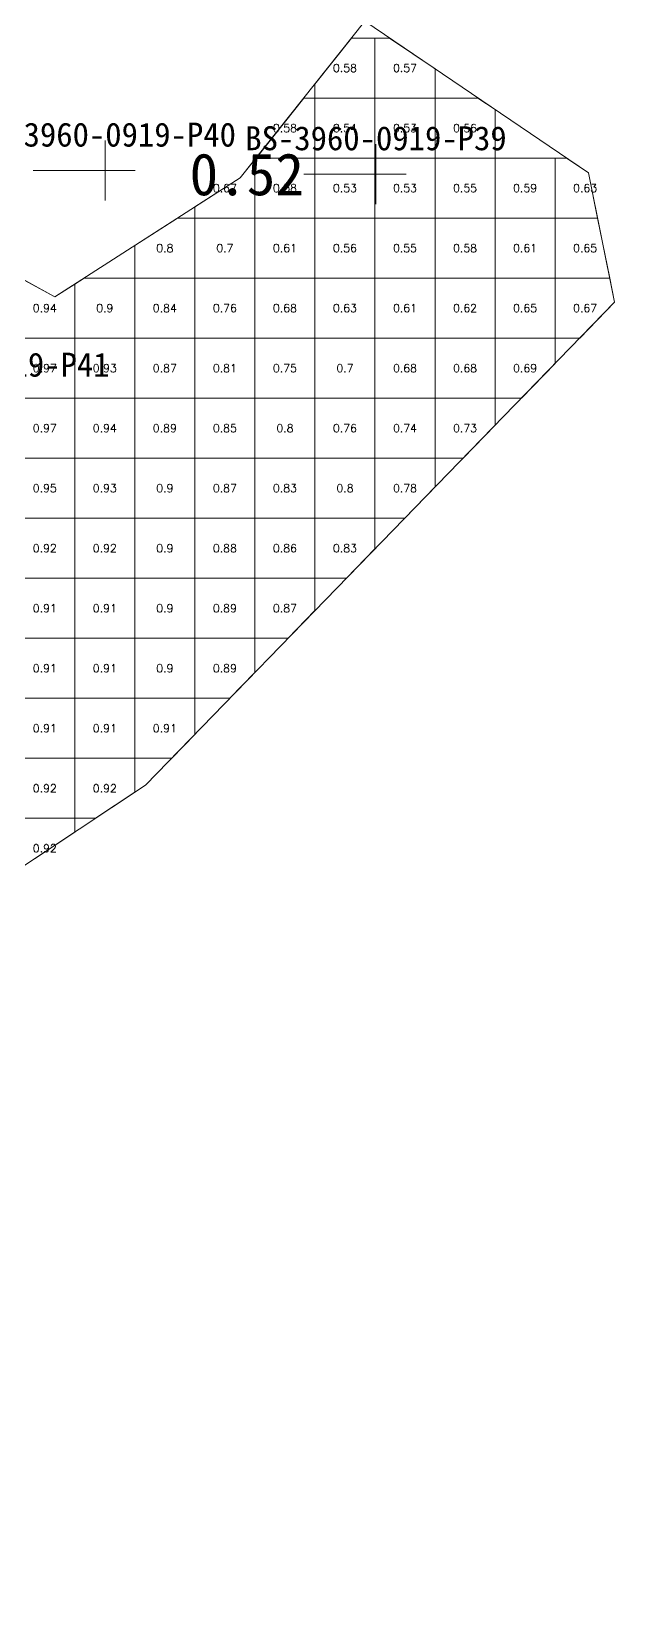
# Model space of a CAD drawing. Header units: inches. Extents: x 469979.2 to 470048.5, y 4349716 to 4349799.5.
# Drawn here: x 469998.6 to 470008.31, y 4349715.99 to 4349742.1 of the extents above; entities that cross this region are included whole.
import ezdxf
from ezdxf.enums import TextEntityAlignment as Align

# ---------------------------------------------------------------- set-up
doc = ezdxf.new("R2010")
doc.units = ezdxf.units.IN
doc.header["$MEASUREMENT"] = 0
for name, color, linetype, lineweight in [('点', 7, 'Continuous', 0), ('爆区方格网', 7, 'Continuous', 0), ('线条', 7, 'Continuous', 0), ('钻孔', 7, 'Continuous', 0)]:
    doc.layers.add(name, color=color, linetype=linetype, lineweight=lineweight)
doc.styles.add('3dmine_textStyle_2', font='txt.shx', dxfattribs={"height": 1, "bigfont": 'gbcbig.shx'})
doc.styles.add('3dmine_textStyle_3', font='', dxfattribs={"height": 1})
doc.styles.get('3dmine_textStyle_3').set_extended_font_data('SimSun-ExtB')

msp = doc.modelspace()

# ---------------------------------------------------------------- hatches: boundary and pattern name
at = {"layer": '钻孔', "linetype": 'Continuous', "lineweight": 0, "true_color": 0x808080, "extrusion": (0, 1, 0)}
msp.add_hatch(color=8, dxfattribs=at).paths.add_polyline_path([(-470000.828, 3949.87), (-469999.828, 3949.87), (-469999.828, 3960.87), (-470000.828, 3960.87)], flags=0)
at = {"layer": '钻孔', "linetype": 'Continuous', "lineweight": 0, "true_color": 0x00ffff, "extrusion": (0, 1, 0)}
msp.add_hatch(color=4, dxfattribs=at).paths.add_polyline_path([(-470005.337, 3949.836), (-470004.337, 3949.836), (-470004.337, 3960.836), (-470005.337, 3960.836)], flags=0)
at = {"layer": '钻孔', "linetype": 'Continuous', "lineweight": 0, "true_color": 0x0000ff, "extrusion": (0, 1, 0)}
msp.add_hatch(color=5, dxfattribs=at).paths.add_polyline_path([(-469998.723, 3949.865), (-469997.723, 3949.865), (-469997.723, 3960.865), (-469998.723, 3960.865)], flags=0)

# ---------------------------------------------------------------- linework, layer by layer
at = {"color": 4, "linetype": 'Continuous', "lineweight": 0, "true_color": 0x00ffff, "elevation": 3955.55}
msp.add_lwpolyline([(469981.939, 4349715.989), (469979.319, 4349718.857), (469979.319, 4349718.857), (469982.249, 4349727.115), (469986.942, 4349732.905), (469991.471, 4349738.415), (469994.49, 4349741.345), (469997.35, 4349738.576), (469998.986, 4349737.677), (470002.076, 4349739.66), (470004.151, 4349742.268), (470007.875, 4349739.742), (470008.312, 4349737.589), (470004.433, 4349733.597), (470000.499, 4349729.542), (469994.936, 4349725.857), (469995.557, 4349724.011), (469997.537, 4349721.806), (469997.264, 4349719.129), (469994.922, 4349716.71), (469991.967, 4349717.209), (469986.797, 4349716.795), (469983.848, 4349716.26), (469981.939, 4349715.989)], dxfattribs=at)
at = {"layer": '点', "color": 138, "linetype": 'Continuous', "lineweight": 0, "true_color": 0x004c4c}
for points, elevation in [([(469999.828, 4349739.281), (469999.828, 4349740.281)], 3960.87), ([(470004.337, 4349739.22), (470004.337, 4349740.22)], 3960.836), ([(470000.328, 4349739.781), (469999.328, 4349739.781)], 3960.87), ([(470004.837, 4349739.72), (470003.837, 4349739.72)], 3960.836)]:
    msp.add_lwpolyline(points, dxfattribs=dict(at, elevation=elevation))
at = {"layer": '爆区方格网', "color": 4, "linetype": 'Continuous', "lineweight": 0, "true_color": 0x00ffff, "elevation": 3961.273}
for points in [[(470004.32, 4349740.99), (470003.32, 4349740.99), (470003.32, 4349741.223), (470003.931, 4349741.99), (470004.32, 4349741.99), (470004.32, 4349740.99)], [(470005.32, 4349741.475), (470005.32, 4349740.99), (470004.32, 4349740.99), (470004.32, 4349741.99), (470004.56, 4349741.99), (470005.32, 4349741.475)], [(470003.32, 4349739.99), (470002.339, 4349739.99), (470003.135, 4349740.99), (470003.32, 4349740.99), (470003.32, 4349739.99)], [(470004.32, 4349739.99), (470003.32, 4349739.99), (470003.32, 4349740.99), (470004.32, 4349740.99), (470004.32, 4349739.99)], [(470005.32, 4349739.99), (470004.32, 4349739.99), (470004.32, 4349740.99), (470005.32, 4349740.99), (470005.32, 4349739.99)], [(470006.32, 4349740.797), (470006.32, 4349739.99), (470005.32, 4349739.99), (470005.32, 4349740.99), (470006.035, 4349740.99), (470006.32, 4349740.797)], [(470002.32, 4349738.99), (470001.32, 4349738.99), (470001.32, 4349739.175), (470002.076, 4349739.66), (470002.32, 4349739.967), (470002.32, 4349738.99)], [(470003.32, 4349738.99), (470002.32, 4349738.99), (470002.32, 4349739.967), (470002.339, 4349739.99), (470003.32, 4349739.99), (470003.32, 4349738.99)], [(470004.32, 4349738.99), (470003.32, 4349738.99), (470003.32, 4349739.99), (470004.32, 4349739.99), (470004.32, 4349738.99)], [(470005.32, 4349738.99), (470004.32, 4349738.99), (470004.32, 4349739.99), (470005.32, 4349739.99), (470005.32, 4349738.99)], [(470006.32, 4349738.99), (470005.32, 4349738.99), (470005.32, 4349739.99), (470006.32, 4349739.99), (470006.32, 4349738.99)], [(470007.32, 4349738.99), (470006.32, 4349738.99), (470006.32, 4349739.99), (470007.32, 4349739.99), (470007.32, 4349738.99)], [(470007.875, 4349739.742), (470008.028, 4349738.99), (470007.32, 4349738.99), (470007.32, 4349739.99), (470007.509, 4349739.99), (470007.875, 4349739.742)], [(470001.32, 4349737.99), (470000.32, 4349737.99), (470000.32, 4349738.533), (470001.033, 4349738.99), (470001.32, 4349738.99), (470001.32, 4349737.99)], [(470002.32, 4349737.99), (470001.32, 4349737.99), (470001.32, 4349738.99), (470002.32, 4349738.99), (470002.32, 4349737.99)], [(470003.32, 4349737.99), (470002.32, 4349737.99), (470002.32, 4349738.99), (470003.32, 4349738.99), (470003.32, 4349737.99)], [(470004.32, 4349737.99), (470003.32, 4349737.99), (470003.32, 4349738.99), (470004.32, 4349738.99), (470004.32, 4349737.99)], [(470005.32, 4349737.99), (470004.32, 4349737.99), (470004.32, 4349738.99), (470005.32, 4349738.99), (470005.32, 4349737.99)], [(470006.32, 4349737.99), (470005.32, 4349737.99), (470005.32, 4349738.99), (470006.32, 4349738.99), (470006.32, 4349737.99)], [(470007.32, 4349737.99), (470006.32, 4349737.99), (470006.32, 4349738.99), (470007.32, 4349738.99), (470007.32, 4349737.99)], [(470008.231, 4349737.99), (470007.32, 4349737.99), (470007.32, 4349738.99), (470008.028, 4349738.99), (470008.231, 4349737.99)], [(469998.986, 4349737.677), (469999.32, 4349737.891), (469999.32, 4349736.99), (469998.32, 4349736.99), (469998.32, 4349737.99), (469998.416, 4349737.99), (469998.986, 4349737.677)], [(470000.32, 4349736.99), (469999.32, 4349736.99), (469999.32, 4349737.891), (469999.475, 4349737.99), (470000.32, 4349737.99), (470000.32, 4349736.99)], [(470001.32, 4349736.99), (470000.32, 4349736.99), (470000.32, 4349737.99), (470001.32, 4349737.99), (470001.32, 4349736.99)], [(470002.32, 4349736.99), (470001.32, 4349736.99), (470001.32, 4349737.99), (470002.32, 4349737.99), (470002.32, 4349736.99)], [(470003.32, 4349736.99), (470002.32, 4349736.99), (470002.32, 4349737.99), (470003.32, 4349737.99), (470003.32, 4349736.99)], [(470004.32, 4349736.99), (470003.32, 4349736.99), (470003.32, 4349737.99), (470004.32, 4349737.99), (470004.32, 4349736.99)], [(470005.32, 4349736.99), (470004.32, 4349736.99), (470004.32, 4349737.99), (470005.32, 4349737.99), (470005.32, 4349736.99)], [(470006.32, 4349736.99), (470005.32, 4349736.99), (470005.32, 4349737.99), (470006.32, 4349737.99), (470006.32, 4349736.99)], [(470007.32, 4349736.99), (470006.32, 4349736.99), (470006.32, 4349737.99), (470007.32, 4349737.99), (470007.32, 4349736.99)], [(470008.312, 4349737.589), (470007.73, 4349736.99), (470007.32, 4349736.99), (470007.32, 4349737.99), (470008.231, 4349737.99), (470008.312, 4349737.589)], [(469999.32, 4349735.99), (469998.32, 4349735.99), (469998.32, 4349736.99), (469999.32, 4349736.99), (469999.32, 4349735.99)], [(470000.32, 4349735.99), (469999.32, 4349735.99), (469999.32, 4349736.99), (470000.32, 4349736.99), (470000.32, 4349735.99)], [(470001.32, 4349735.99), (470000.32, 4349735.99), (470000.32, 4349736.99), (470001.32, 4349736.99), (470001.32, 4349735.99)], [(470002.32, 4349735.99), (470001.32, 4349735.99), (470001.32, 4349736.99), (470002.32, 4349736.99), (470002.32, 4349735.99)], [(470003.32, 4349735.99), (470002.32, 4349735.99), (470002.32, 4349736.99), (470003.32, 4349736.99), (470003.32, 4349735.99)], [(470004.32, 4349735.99), (470003.32, 4349735.99), (470003.32, 4349736.99), (470004.32, 4349736.99), (470004.32, 4349735.99)], [(470005.32, 4349735.99), (470004.32, 4349735.99), (470004.32, 4349736.99), (470005.32, 4349736.99), (470005.32, 4349735.99)], [(470006.32, 4349735.99), (470005.32, 4349735.99), (470005.32, 4349736.99), (470006.32, 4349736.99), (470006.32, 4349735.99)], [(470007.32, 4349736.568), (470006.759, 4349735.99), (470006.32, 4349735.99), (470006.32, 4349736.99), (470007.32, 4349736.99), (470007.32, 4349736.568)], [(469999.32, 4349734.99), (469998.32, 4349734.99), (469998.32, 4349735.99), (469999.32, 4349735.99), (469999.32, 4349734.99)], [(470000.32, 4349734.99), (469999.32, 4349734.99), (469999.32, 4349735.99), (470000.32, 4349735.99), (470000.32, 4349734.99)], [(470001.32, 4349734.99), (470000.32, 4349734.99), (470000.32, 4349735.99), (470001.32, 4349735.99), (470001.32, 4349734.99)], [(470002.32, 4349734.99), (470001.32, 4349734.99), (470001.32, 4349735.99), (470002.32, 4349735.99), (470002.32, 4349734.99)], [(470003.32, 4349734.99), (470002.32, 4349734.99), (470002.32, 4349735.99), (470003.32, 4349735.99), (470003.32, 4349734.99)], [(470004.32, 4349734.99), (470003.32, 4349734.99), (470003.32, 4349735.99), (470004.32, 4349735.99), (470004.32, 4349734.99)], [(470005.32, 4349734.99), (470004.32, 4349734.99), (470004.32, 4349735.99), (470005.32, 4349735.99), (470005.32, 4349734.99)], [(470006.32, 4349735.539), (470005.787, 4349734.99), (470005.32, 4349734.99), (470005.32, 4349735.99), (470006.32, 4349735.99), (470006.32, 4349735.539)], [(469999.32, 4349733.99), (469998.32, 4349733.99), (469998.32, 4349734.99), (469999.32, 4349734.99), (469999.32, 4349733.99)], [(470000.32, 4349733.99), (469999.32, 4349733.99), (469999.32, 4349734.99), (470000.32, 4349734.99), (470000.32, 4349733.99)], [(470001.32, 4349733.99), (470000.32, 4349733.99), (470000.32, 4349734.99), (470001.32, 4349734.99), (470001.32, 4349733.99)], [(470002.32, 4349733.99), (470001.32, 4349733.99), (470001.32, 4349734.99), (470002.32, 4349734.99), (470002.32, 4349733.99)], [(470003.32, 4349733.99), (470002.32, 4349733.99), (470002.32, 4349734.99), (470003.32, 4349734.99), (470003.32, 4349733.99)], [(470004.32, 4349733.99), (470003.32, 4349733.99), (470003.32, 4349734.99), (470004.32, 4349734.99), (470004.32, 4349733.99)], [(470005.32, 4349734.51), (470004.816, 4349733.99), (470004.32, 4349733.99), (470004.32, 4349734.99), (470005.32, 4349734.99), (470005.32, 4349734.51)], [(469999.32, 4349732.99), (469998.32, 4349732.99), (469998.32, 4349733.99), (469999.32, 4349733.99), (469999.32, 4349732.99)], [(470000.32, 4349732.99), (469999.32, 4349732.99), (469999.32, 4349733.99), (470000.32, 4349733.99), (470000.32, 4349732.99)], [(470001.32, 4349732.99), (470000.32, 4349732.99), (470000.32, 4349733.99), (470001.32, 4349733.99), (470001.32, 4349732.99)], [(470002.32, 4349732.99), (470001.32, 4349732.99), (470001.32, 4349733.99), (470002.32, 4349733.99), (470002.32, 4349732.99)], [(470003.32, 4349732.99), (470002.32, 4349732.99), (470002.32, 4349733.99), (470003.32, 4349733.99), (470003.32, 4349732.99)], [(470004.32, 4349733.48), (470003.845, 4349732.99), (470003.32, 4349732.99), (470003.32, 4349733.99), (470004.32, 4349733.99), (470004.32, 4349733.48)], [(469999.32, 4349731.99), (469998.32, 4349731.99), (469998.32, 4349732.99), (469999.32, 4349732.99), (469999.32, 4349731.99)], [(470000.32, 4349731.99), (469999.32, 4349731.99), (469999.32, 4349732.99), (470000.32, 4349732.99), (470000.32, 4349731.99)], [(470001.32, 4349731.99), (470000.32, 4349731.99), (470000.32, 4349732.99), (470001.32, 4349732.99), (470001.32, 4349731.99)], [(470002.32, 4349731.99), (470001.32, 4349731.99), (470001.32, 4349732.99), (470002.32, 4349732.99), (470002.32, 4349731.99)], [(470003.32, 4349732.45), (470002.875, 4349731.99), (470002.32, 4349731.99), (470002.32, 4349732.99), (470003.32, 4349732.99), (470003.32, 4349732.45)], [(469999.32, 4349730.99), (469998.32, 4349730.99), (469998.32, 4349731.99), (469999.32, 4349731.99), (469999.32, 4349730.99)], [(470000.32, 4349730.99), (469999.32, 4349730.99), (469999.32, 4349731.99), (470000.32, 4349731.99), (470000.32, 4349730.99)], [(470001.32, 4349730.99), (470000.32, 4349730.99), (470000.32, 4349731.99), (470001.32, 4349731.99), (470001.32, 4349730.99)], [(470002.32, 4349731.419), (470001.904, 4349730.99), (470001.32, 4349730.99), (470001.32, 4349731.99), (470002.32, 4349731.99), (470002.32, 4349731.419)], [(469999.32, 4349729.99), (469998.32, 4349729.99), (469998.32, 4349730.99), (469999.32, 4349730.99), (469999.32, 4349729.99)], [(470000.32, 4349729.99), (469999.32, 4349729.99), (469999.32, 4349730.99), (470000.32, 4349730.99), (470000.32, 4349729.99)], [(470001.32, 4349730.388), (470000.934, 4349729.99), (470000.32, 4349729.99), (470000.32, 4349730.99), (470001.32, 4349730.99), (470001.32, 4349730.388)], [(469999.32, 4349728.99), (469998.32, 4349728.99), (469998.32, 4349729.99), (469999.32, 4349729.99), (469999.32, 4349728.99)], [(470000.32, 4349729.424), (469999.666, 4349728.99), (469999.32, 4349728.99), (469999.32, 4349729.99), (470000.32, 4349729.99), (470000.32, 4349729.424)], [(469999.32, 4349728.761), (469998.32, 4349728.099), (469998.32, 4349728.99), (469999.32, 4349728.99), (469999.32, 4349728.761)]]:
    msp.add_lwpolyline(points, dxfattribs=at)
at = {"layer": '线条', "color": 138, "linetype": 'Continuous', "lineweight": 0, "true_color": 0x004c4c}
for points, elevation in [([(469999.828, 4349739.781), (469999.828, 4349739.781), (469999.828, 4349739.781)], 3960.87), ([(470004.337, 4349739.72), (470004.337, 4349739.72), (470004.337, 4349739.72)], 3960.836)]:
    msp.add_lwpolyline(points, dxfattribs=dict(at, elevation=elevation))
at = {"layer": '钻孔', "color": 8, "linetype": 'Continuous', "lineweight": 0, "true_color": 0x808080}
for elevation in [3960.87, 3949.87]:
    msp.add_lwpolyline([(469999.828, 4349739.781), (469998.628, 4349739.781)], dxfattribs=dict(at, elevation=elevation))
at = {"layer": '钻孔', "color": 4, "linetype": 'Continuous', "lineweight": 0, "true_color": 0x00ffff}
for elevation in [3960.836, 3949.836]:
    msp.add_lwpolyline([(470004.337, 4349739.72), (470003.137, 4349739.72)], dxfattribs=dict(at, elevation=elevation))

# ---------------------------------------------------------------- texts
at = {"color": 4, "linetype": 'Continuous', "lineweight": 0, "true_color": 0x00ffff, "style": '3dmine_textStyle_2'}
for s, p in [('0.58', (470003.82, 4349741.49, 3961.273)), ('0.57', (470004.82, 4349741.49, 3961.273)), ('0.58', (470002.82, 4349740.49, 3961.273)), ('0.54', (470003.82, 4349740.49, 3961.273)), ('0.53', (470004.82, 4349740.49, 3961.273)), ('0.56', (470005.82, 4349740.49, 3961.273)), ('0.67', (470001.82, 4349739.49, 3961.273)), ('0.58', (470002.82, 4349739.49, 3961.273)), ('0.53', (470003.82, 4349739.49, 3961.273)), ('0.53', (470004.82, 4349739.49, 3961.273)), ('0.55', (470005.82, 4349739.49, 3961.273)), ('0.59', (470006.82, 4349739.49, 3961.273)), ('0.63', (470007.82, 4349739.49, 3961.273)), ('0.8', (470000.82, 4349738.49, 3961.273)), ('0.7', (470001.82, 4349738.49, 3961.273)), ('0.61', (470002.82, 4349738.49, 3961.273)), ('0.56', (470003.82, 4349738.49, 3961.273)), ('0.55', (470004.82, 4349738.49, 3961.273)), ('0.58', (470005.82, 4349738.49, 3961.273)), ('0.61', (470006.82, 4349738.49, 3961.273)), ('0.65', (470007.82, 4349738.49, 3961.273)), ('0.94', (469998.82, 4349737.49, 3961.273)), ('0.9', (469999.82, 4349737.49, 3961.273)), ('0.84', (470000.82, 4349737.49, 3961.273)), ('0.76', (470001.82, 4349737.49, 3961.273)), ('0.68', (470002.82, 4349737.49, 3961.273)), ('0.63', (470003.82, 4349737.49, 3961.273)), ('0.61', (470004.82, 4349737.49, 3961.273)), ('0.62', (470005.82, 4349737.49, 3961.273)), ('0.65', (470006.82, 4349737.49, 3961.273)), ('0.67', (470007.82, 4349737.49, 3961.273)), ('0.97', (469998.82, 4349736.49, 3961.273)), ('0.93', (469999.82, 4349736.49, 3961.273)), ('0.87', (470000.82, 4349736.49, 3961.273)), ('0.81', (470001.82, 4349736.49, 3961.273)), ('0.75', (470002.82, 4349736.49, 3961.273)), ('0.7', (470003.82, 4349736.49, 3961.273)), ('0.68', (470004.82, 4349736.49, 3961.273)), ('0.68', (470005.82, 4349736.49, 3961.273)), ('0.69', (470006.82, 4349736.49, 3961.273)), ('0.97', (469998.82, 4349735.49, 3961.273)), ('0.94', (469999.82, 4349735.49, 3961.273)), ('0.89', (470000.82, 4349735.49, 3961.273)), ('0.85', (470001.82, 4349735.49, 3961.273)), ('0.8', (470002.82, 4349735.49, 3961.273)), ('0.76', (470003.82, 4349735.49, 3961.273)), ('0.74', (470004.82, 4349735.49, 3961.273)), ('0.73', (470005.82, 4349735.49, 3961.273)), ('0.95', (469998.82, 4349734.49, 3961.273)), ('0.93', (469999.82, 4349734.49, 3961.273)), ('0.9', (470000.82, 4349734.49, 3961.273)), ('0.87', (470001.82, 4349734.49, 3961.273)), ('0.83', (470002.82, 4349734.49, 3961.273)), ('0.8', (470003.82, 4349734.49, 3961.273)), ('0.78', (470004.82, 4349734.49, 3961.273)), ('0.92', (469998.82, 4349733.49, 3961.273)), ('0.92', (469999.82, 4349733.49, 3961.273)), ('0.9', (470000.82, 4349733.49, 3961.273)), ('0.88', (470001.82, 4349733.49, 3961.273)), ('0.86', (470002.82, 4349733.49, 3961.273)), ('0.83', (470003.82, 4349733.49, 3961.273)), ('0.91', (469998.82, 4349732.49, 3961.273)), ('0.91', (469999.82, 4349732.49, 3961.273)), ('0.9', (470000.82, 4349732.49, 3961.273)), ('0.89', (470001.82, 4349732.49, 3961.273)), ('0.87', (470002.82, 4349732.49, 3961.273)), ('0.91', (469998.82, 4349731.49, 3961.273)), ('0.91', (469999.82, 4349731.49, 3961.273)), ('0.9', (470000.82, 4349731.49, 3961.273)), ('0.89', (470001.82, 4349731.49, 3961.273)), ('0.91', (469998.82, 4349730.49, 3961.273)), ('0.91', (469999.82, 4349730.49, 3961.273)), ('0.91', (470000.82, 4349730.49, 3961.273)), ('0.92', (469998.82, 4349729.49, 3961.273)), ('0.92', (469999.82, 4349729.49, 3961.273)), ('0.92', (469998.82, 4349728.49, 3961.273))]:
    msp.add_text(s, height=0.1333, dxfattribs=at).set_placement(p, align=Align.MIDDLE_CENTER)
at = {"layer": '钻孔', "color": 138, "linetype": 'Continuous', "lineweight": 0, "true_color": 0x004c4c, "style": '3dmine_textStyle_3'}
for s, p in [('BS-3960-0919-P40', (469999.828, 4349740.181, 3960.87)), ('BS-3960-0919-P39', (470004.337, 4349740.12, 3960.836)), ('BS-3960-0919-P41', (469997.723, 4349736.348, 3960.865))]:
    msp.add_text(s, height=0.4, dxfattribs=at).set_placement(p, align=Align.CENTER)
at = {"layer": '钻孔', "color": 4, "linetype": 'Continuous', "lineweight": 0, "true_color": 0x00ffff, "style": '3dmine_textStyle_3'}
msp.add_text('0.52', height=0.7, dxfattribs=at).set_placement((470003.137, 4349739.72, 3955.336), align=Align.MIDDLE_RIGHT)

doc.saveas('drawing.dxf')
